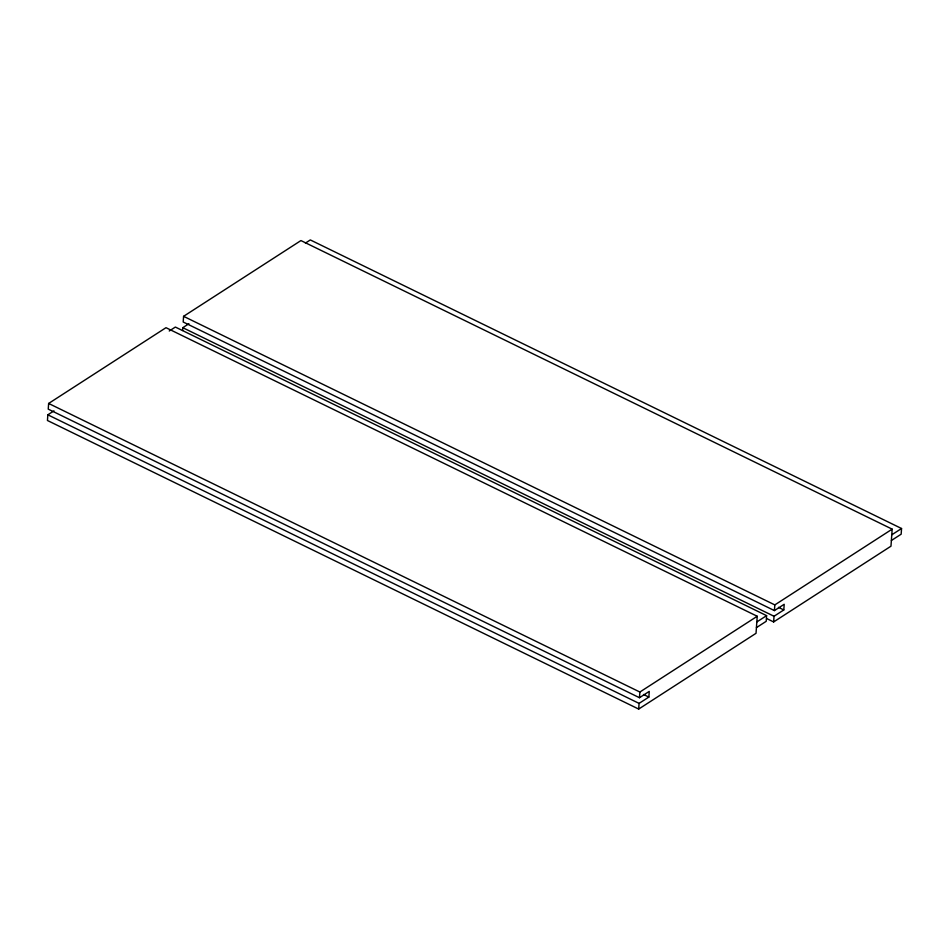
<?xml version="1.0" encoding="UTF-8"?>
<svg xmlns="http://www.w3.org/2000/svg" width="949" height="949" viewBox="0 0 949 949"><rect width="100%" height="100%" fill="white"/><g stroke="black" fill="none" stroke-linecap="round" stroke-linejoin="round"><path stroke-width="1.42" d="M53.963 410.87L47.841 414.808L47.45 420.49L638.677 709.069L756.033 633.303L757.219 616.269L165.992 327.69L48.636 403.455L48.245 409.138L639.472 697.717L649.258 691.394L648.855 697.076L639.08 703.387L638.677 709.069M182.599 330.525L182.789 327.69L188.91 323.739M773.637 621.939L890.981 546.185L892.167 529.151L300.94 240.572L183.584 316.325L183.193 322.008L774.42 610.587L784.206 604.276L783.803 609.946L774.028 616.269L773.637 621.939L766.97 618.689M639.472 697.717L639.875 692.035L757.219 616.269M169.254 330.999L175.363 327.061L766.602 615.64L766.211 621.31L756.424 627.633M774.42 610.587L774.823 604.904L892.167 529.151M305.424 243.086L310.323 239.931L901.55 528.51L901.159 534.192L891.372 540.503M756.827 621.951L766.602 615.64M891.775 534.821L901.55 528.51M183.584 316.325L774.823 604.904M778.477 607.348L783.803 609.946M182.789 327.69L774.028 616.269M48.636 403.455L639.875 692.035M643.529 694.478L648.855 697.076M47.841 414.808L639.08 703.387"/></g></svg>
